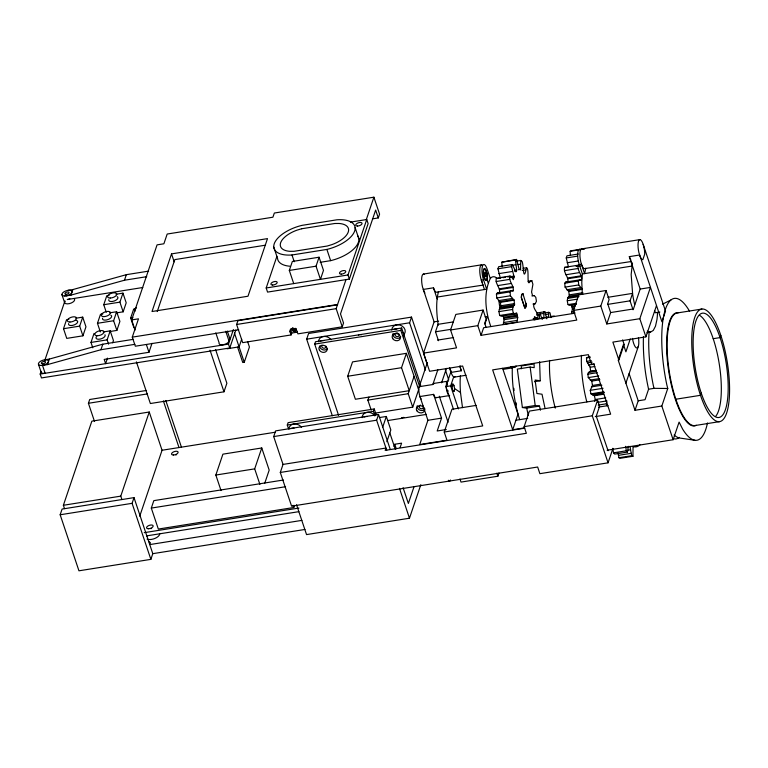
<?xml version="1.0" encoding="UTF-8"?>
<svg xmlns="http://www.w3.org/2000/svg" width="768" height="768" viewBox="0 0 768 768"><rect width="100%" height="100%" fill="white"/><g stroke="black" fill="none" stroke-linecap="round" stroke-linejoin="round"><path stroke-width="1.15" d="M541.603 317.981L543.936 317.616L543.677 311.875L544.877 311.76L546.816 318.816M545.232 312.874L548.726 312.317L548.525 316.848L546.202 317.213M499.565 292.598C500.515 287.357 494.659 283.603 496.33 278.218L509.962 276.048L511.786 277.085L513.331 279.658L514.109 277.018L511.574 266.64L512.294 264.528L498.662 266.698L497.942 268.81L500.352 278.266M503.069 315.341L504.096 319.69L503.29 324.317L516.922 322.147L517.728 317.52L516.701 313.171L514.982 314.074L513.408 313.315C512.515 310.589 511.939 306.797 514.589 304.848L514.08 300.173L510.413 295.805L510.048 291.888L511.517 290.582L513.014 291.35C514.81 285.744 508.234 281.712 509.962 276.048M567.686 282.653C569.472 277.046 562.906 273.014 564.634 267.35L578.266 265.181L580.09 266.218M566.179 281.885L564.72 283.19L565.085 287.107L568.752 291.475L582.384 289.306L578.717 284.938L578.352 281.021L579.811 279.715L581.318 280.483C583.104 274.877 576.538 270.845 578.266 265.181M617.99 452.995L618.95 457.718L620.141 458.304L632.957 456.259L633.053 446.573A68.765 20.39 81 0 0 639.926 444.816M632.486 262.877L631.162 274.531L632.659 294.346A39.715 11.77 81 0 0 634.637 304.454M628.32 446.314L627.475 452.054L614.659 454.099L613.507 452.822L612.845 448.358M571.373 304.474L572.4 308.822L571.584 313.45L574.992 312.902M502.109 266.87L501.821 262.176L516.566 259.44L519.014 268.838L520.531 269.914L520.8 260.448L516.259 261.168M523.162 268.32L526.57 267.782C523.037 283.286 523.757 265.786 522.125 261.533L520.8 260.448M606.874 405.715L606.374 403.795L606.893 400.906L597.571 402.384M514.982 314.074L501.35 316.243L499.776 315.485C498.883 312.758 498.298 308.966 500.957 307.018L514.589 304.848M576.461 304.291L569.645 305.376L568.08 304.608C567.178 301.891 566.602 298.099 569.251 296.15L582.883 293.981M438.47 291.667C435.61 302.65 436.723 314.179 438.173 325.296M447.974 381.437L446.477 382.349L446.381 388.666A7.229 2.141 81 0 0 448.406 394.723L449.03 395.366A7.229 2.141 81 0 0 449.616 395.539L435.984 397.709M437.28 297.053L486.672 289.19L483.542 279.84A10.157 3.014 81 0 1 482.496 265.997A10.157 3.014 81 0 1 487.152 269.165L490.291 278.515C483.274 293.29 485.472 311.51 490.81 326.506M580.31 249.485A10.157 3.014 81 0 0 577.728 253.459A10.157 3.014 81 0 0 579.245 264.614L582.374 273.965L581.77 282.394L582.346 294.317M585.782 268.224L584.592 273.61L581.462 264.259L579.245 264.614M235.843 330.048L229.776 347.971L41.472 377.933L40.176 374.064L40.934 371.827M44.726 360.624L64.819 301.248M41.107 371.29A5.28 2.477 -18.5 0 0 45.149 373.277L42.509 365.405L47.491 364.608L49.363 359.069L102.816 344.189L133.267 339.341M66.038 295.901L71.011 295.104L72.893 289.555L126.346 274.675L148.598 271.133M75.792 318.23L82.714 317.136L85.958 326.813L82.915 335.818L66.758 338.39L63.514 328.704L66.557 319.699L68.87 319.334M82.915 335.818L79.67 326.131L82.714 317.136M92.784 347.808L90.989 342.432L94.032 333.427M100.339 331.91L97.459 323.299L100.502 314.304L102.816 313.939M106.272 312.24L103.747 304.714L106.8 295.709L109.104 295.344M47.491 364.608L100.944 349.728L102.816 344.189M71.011 295.104L124.474 280.224L126.346 274.675M108.586 344.16L107.136 339.859L110.189 330.854L103.267 331.958M109.939 331.517L116.861 330.413L113.616 320.736L116.659 311.731L109.738 312.835M116.227 312.922L123.149 311.827L119.904 302.141L122.957 293.136L116.026 294.24M94.522 421.488L88.416 403.286L89.702 399.494L146.294 390.49M107.482 358.109L105.61 363.648L104.189 359.414L148.973 352.291L152.006 343.325M112.675 342.787L113.434 340.541L110.189 330.854M116.861 330.413L119.904 321.418L116.659 311.731M123.149 311.827L126.202 302.822L122.957 293.136M60.163 514.771L62.093 509.069L134.006 497.626L152.794 553.67L150.864 559.363L78.95 570.806L60.163 514.771L132.077 503.328L134.006 497.626M64.512 508.646L63.379 505.277L91.853 421.162L149.242 412.022L162.058 450.25L139.738 516.173M133.901 327.706L130.656 318.019L133.699 309.024L136.013 308.65M135.062 330.058L131.664 319.92L157.066 244.867L163.882 243.782L167.184 234.038L272.918 217.21L274.339 213.034L373.891 197.194L379.574 214.138L378.288 217.93L372.432 218.87M238.714 329.77L135.322 346.214L132.278 337.142L138.48 318.835L131.664 319.92M171.523 253.891L152.016 311.51L247.987 296.237L267.494 238.618L171.523 253.891L174.182 261.83M157.238 311.558L174.826 259.603L265.526 245.174M121.901 499.507L120.768 496.138L149.242 412.022M294.499 505.373L293.779 507.504L158.333 529.056L151.306 508.08L153.83 500.64L283.382 480.019M215.798 332.87L219.101 342.73A5.28 2.477 -18.5 0 0 223.142 344.717A5.28 2.477 -18.5 0 0 229.056 341.146L229.882 338.707L227.309 331.037M229.776 347.971L228.47 344.102L233.405 329.539M290.573 329.222A3.61 3.005 18.7 0 0 290.717 330.019L291.734 333.043L291.091 334.944L242.698 342.643L236.611 324.49L238.022 320.314M136.397 361.862L150.365 403.526L223.978 391.805L226.877 383.261L215.549 349.478M241.68 339.226L239.088 346.867L227.059 348.778M350.39 222.115L366.749 219.514L368.131 223.632L349.363 279.082L267.562 292.099L266.189 287.981L276.912 256.291M237.59 347.107L242.755 362.506L244.253 362.266L249.427 347.002L247.574 341.501M221.03 490.55L215.837 475.046L222.912 454.157L261.763 447.974L269.184 470.122L264.72 483.312M293.722 283.603L289.315 270.442L292.349 261.475L319.066 257.222L323.482 270.384L320.448 279.35L316.032 266.189L319.066 257.222M291.091 334.944L290.074 331.92L290.717 330.019M295.594 328.291C298.099 330.758 292.886 332.765 292.08 329.808L292.723 327.907M292.656 330.672L292.954 328.368M293.635 331.21L294.278 329.318L296.323 328.992L295.68 330.893M294.739 331.296L295.382 329.395M259.891 484.368L254.688 468.864L261.763 447.974M612.941 448.387L608.054 462.826L539.885 473.674L537.658 467.021L291.6 506.17L280.301 472.464L283.027 464.419L273.696 436.579L275.626 430.877L378.557 414.499L390.25 449.405M332.323 415.728L306.662 339.178L308.592 333.475L411.523 317.098L427.382 364.416M288.422 428.438L287.29 425.05L288.096 422.659L374.227 408.95L376.118 414.595M338.563 415.296L314.698 344.112L315.514 341.722L401.635 328.013L420.576 384.509M290.074 331.92A3.61 3.005 18.7 0 1 292.474 328.349A3.61 3.005 18.7 0 1 296.89 330.835L297.907 333.859L342.25 326.803L336.163 308.65L345.984 279.629M366.25 219.773L373.891 197.194M349.363 279.082L347.981 274.963L366.749 219.514M342.25 326.803L343.536 323.011L340.493 313.93L375.648 210.067L378.288 217.93M406.387 353.328L401.53 367.69L409.238 390.682L355.392 399.254L347.683 376.253L352.541 361.901L406.387 353.328L418.608 389.76L412.723 407.146L374.678 413.194M371.242 410.208L367.862 400.128L368.89 397.104M374.928 415.862L373.411 411.341L374.227 408.95M419.76 386.899L400.829 330.403L401.635 328.013M386.707 450.288L376.627 420.202L378.557 414.499M425.443 370.08L409.594 322.79L411.523 317.098M382.656 427.325L386.333 416.467L379.411 417.562M386.822 441.754L390.835 429.898L386.333 416.467M412.723 407.146L408.221 393.706L414.096 376.33M436.502 397.402A7.229 2.141 81 0 1 433.584 394.368L419.952 396.538L427.91 420.298L419.702 444.547L446.976 440.208L444.23 432.038L482.707 425.914L462.634 366.019L429.6 371.28L423.514 353.126L434.102 321.84L422.525 287.059A10.157 3.014 81 0 1 424.31 274.31M394.022 446.477L394.781 444.25L401.597 443.165L400.099 447.59M438.499 340.714L435.504 331.795L438.029 324.336L453.331 321.907M427.258 362.899L419.213 386.688L432.845 384.518A7.229 2.141 81 0 1 434.342 383.606M423.514 353.126L456.547 347.866L450.557 329.981L455.827 314.41L483.091 310.07L486.134 319.152L484.723 323.328L486.077 327.36M432.845 384.518L437.827 369.792M441.571 382.819L446.467 368.362M453.59 409.603L445.882 386.621L451.181 370.982M484.253 277.747L484.963 275.645M485.731 273.36A2.17 0.643 81 0 0 484.627 273.504A2.17 0.643 81 0 0 485.683 276.643A2.17 0.643 81 0 0 485.731 273.36L486.451 271.258A6.182 1.834 81 0 0 483.293 271.642A6.182 1.834 81 0 0 486.298 280.608A6.182 1.834 81 0 0 486.451 271.258M414.029 486.71L408.365 503.434L403.075 487.68M453.686 376.925L450.653 385.862L458.381 408.912M433.584 394.368L441.552 418.128L437.194 430.982L446.285 429.533M296.544 504.758L306.547 534.595L409.478 518.218L420.835 484.666M610.646 312.566L633.456 308.938L640.186 289.046L650.41 287.424L639.821 318.701L606.787 323.962L610.646 312.566L607.69 303.754L609.101 299.578L606.058 290.506L578.794 294.845L573.523 310.416L576.768 320.093L481.066 335.328L477.821 325.642L483.091 310.07M444.23 432.038L451.949 409.248L476.15 405.398M481.066 335.328L483.638 327.734L574.618 313.248M484.925 323.933L487.45 316.474L485.098 316.848M568.358 266.477L566.246 257.942L566.957 255.83L578.323 254.016M524.515 427.872L512.717 429.744L517.987 414.173L502.618 368.333M459.984 479.021L461.011 482.093L497.885 476.218L498.989 472.963M280.301 472.464L526.358 433.306L524.131 426.653L529.392 411.091L597.562 400.253L599.587 406.301L596.246 416.16L608.074 450.72M606.787 323.962L600.787 306.077L606.058 290.506M599.894 379.786L591.734 381.082L588.288 377.597L587.866 374.17L588.432 372.518L590.534 371.242L596.352 370.32M603.686 394.224L594.365 395.712L590.966 393.84L590.246 390.336L592.483 385.45L600.643 384.154M594.653 401.232L595.238 399.523L594.365 395.712M633.034 309.754L630.048 300.835L632.573 293.376L607.862 297.312M608.054 462.826L592.291 415.805L597.562 400.253M618.557 358.992L623.453 344.534L624.134 344.429L622.618 339.888M689.549 311.213A71.818 21.293 81 0 0 665.098 310.262A71.818 21.293 81 0 0 666.778 384.624L667.757 388.483L661.824 406.022L635.002 410.285L618.182 360.106L618.864 360L624.134 344.429M630.259 338.938L625.901 351.83L623.453 344.534M625.901 383.136L638.294 346.522A10.157 3.014 81 0 0 638.438 337.651M618.864 360L612.874 342.115L645.907 336.854L656.496 305.578M635.002 410.285L638.218 400.79L629.117 373.642M643.421 336.749C642.922 354.365 644.726 372.019 648.586 389.213L645.034 399.706L638.218 400.79M607.123 450.23L673.123 439.728L679.094 422.093L682.666 429.178A71.818 21.293 81 0 0 707.472 422.966M701.29 393.091L700.541 395.299L675.869 399.226M701.894 309.043L677.222 312.97A56.986 16.896 81 0 0 669.226 371.347A56.986 16.896 81 0 0 694.79 425.578L719.462 421.651A56.986 16.896 81 0 1 691.757 338.995A56.986 16.896 81 0 1 720.816 335.395L720.067 337.603A52.79 15.648 81 0 1 718.819 417.504A52.79 15.648 81 0 1 693.149 340.934A52.79 15.648 81 0 1 720.067 337.603L713.184 338.698M292.253 328.426L292.08 329.808M638.294 346.522L637.008 348.048L636.182 347.808A10.157 3.014 81 0 1 632.458 338.39M500.957 307.018L500.448 302.342L496.781 297.974L496.416 294.058L497.885 292.752M516.566 259.44L515.453 260.006L516.701 270.048L515.923 271.843L512.294 264.528M533.357 319.008L537.763 318.038C539.27 312.394 532.349 309.504 533.875 303.936L535.248 303.715L536.429 301.277L535.795 297.302L534.163 295.555L532.55 295.642L531.571 292.013L532.906 284.275L531.85 280.723L528.134 281.338M536.918 315.341L539.251 314.966L540.182 313.978L542.266 319.507M646.944 332.698L650.467 332.141L653.29 330.422L655.498 326.16L656.947 319.622A39.715 11.77 81 0 0 657.504 312.538M590.534 371.242L590.189 367.238L586.666 361.411L586.483 357.869L590.026 356.87M570.336 254.832L570.125 251.309L571.238 250.742L584.87 248.573L583.757 249.139M662.544 304.157L670.915 300M531.85 280.723L530.41 280.973C526.166 288.893 529.661 268.56 526.57 267.782M124.474 280.224L146.726 276.682M67.91 290.352L72.893 289.555M291.974 254.986L326.88 249.427A28.522 13.382 -18.5 0 0 354.662 230.995A28.522 13.382 -18.5 0 0 336.902 219.802L302.006 225.36A28.522 13.382 -18.5 0 0 274.224 243.792A28.522 13.382 -18.5 0 0 291.974 254.986L294.24 261.715M142.771 287.51L67.258 299.53A5.28 2.477 -18.5 0 0 69.869 298.762M320.17 262.32L330.643 260.659A28.522 13.382 -18.5 0 0 357.782 235.872M289.315 270.442L316.032 266.189M103.747 304.714L119.904 302.141M266.189 287.981L347.981 274.963M63.514 328.704L79.67 326.131M97.459 323.299L113.616 320.736M130.656 318.019L132.96 317.654M423.446 274.07L481.565 264.826M581.702 248.89L639.821 239.635M501.821 262.176L515.453 260.006M570.125 251.309L580.349 249.686M511.2 265.43L515.741 264.701M518.131 264.566L520.406 264.202M497.942 268.81L511.574 266.64M566.246 257.942L577.603 256.138M514.426 270.403L516.701 270.048M518.371 269.741L520.637 269.376M498.854 273.629L512.496 271.459M514.426 271.229L516.701 270.874M567.158 262.762L578.515 260.957M522.154 270.509L525.562 269.971M483.446 285.053L436.013 292.253A10.157 3.014 81 0 1 433.469 287.808L423.245 289.43A10.157 3.014 81 0 0 424.906 292.973M483.542 279.84L481.325 280.195L484.464 289.546M640.186 289.046L629.318 256.646L639.542 255.014A10.157 3.014 81 0 0 642.086 259.469L642.835 259.69L644.717 254.131L644.64 251.914A10.157 3.014 81 0 0 643.152 244.339L642.394 242.314A10.157 3.014 81 0 0 638.534 241.171A10.157 3.014 81 0 0 638.909 252.624L661.92 321.782L665.539 311.107L643.152 244.339M90.989 342.432L107.136 339.859M498.576 278.39L500.851 278.026M503.117 277.661L505.392 277.306M507.667 276.941L511.075 276.394M568.013 267.341L564.634 267.35M575.962 266.074L579.37 265.526M509.443 276.826L513.984 276.096M576.605 266.131L580.013 265.594M132.278 337.142L337.574 304.474M237.898 320.698L337.45 304.848M510.701 277.555L514.109 277.018M496.138 281.53L509.77 279.36M564.442 270.653L578.074 268.483M631.44 261.494L584.006 268.704A10.157 3.014 81 0 1 579.974 256.685A10.157 3.014 81 0 1 582.528 249.139M236.611 324.49L336.163 308.65M497.53 285.629L511.162 283.459M565.834 274.762L579.466 272.592M100.944 349.728L134.909 344.323M582.374 273.965L631.776 266.102M44.39 359.856L49.363 359.069M499.334 288.826L512.966 286.656M567.629 277.958L581.261 275.789M499.536 289.594L513.178 287.424M567.84 278.726L581.472 276.557M497.261 292.954L513.206 290.429M565.565 282.086L581.501 279.562M496.416 294.058L510.048 291.888M564.72 283.19L578.352 281.021M496.781 297.974L510.413 295.805M565.085 287.107L578.717 284.938M291.734 333.043L297.418 332.141M498.403 300.653L512.035 298.483M566.707 289.786L580.339 287.616M40.176 374.064L228.47 344.102M531.898 295.92L534.163 295.555M500.16 301.718L513.792 299.549M568.454 290.842L582.086 288.672M500.448 302.342L514.08 300.173M500.947 305.741L514.579 303.571M569.251 296.15L569.251 294.874L582.883 292.704M499.766 308.198L513.398 306.029M568.061 297.322L578.285 295.699M306.662 339.178L409.594 322.79M499.354 309.254L512.986 307.085M567.658 298.387L579.014 296.582M532.982 304.08L535.248 303.715M434.102 321.84L438.653 321.12M498.912 311.635L512.544 309.466M567.216 300.768L577.44 299.136M314.698 344.112L400.829 330.403M499.776 315.485L513.408 313.315M568.08 304.608L576.029 303.35M512.16 313.891L516.701 313.171M503.645 317.29L517.277 315.12M571.949 306.413L575.357 305.875M503.904 318.288L517.536 316.118M536.688 312.989L544.877 311.76M572.198 307.421L574.474 307.056M504.096 319.69L517.728 317.52M536.669 314.544L543.658 313.43M572.4 308.822L574.675 308.458M435.504 331.795L450.806 329.357M607.69 304.397L630.048 300.835M545.098 314.611L548.592 314.054M450.557 329.981L477.821 325.642M573.523 310.416L600.787 306.077M503.424 322.589L517.056 320.419M571.718 311.722L573.994 311.357M533.213 318.758L537.763 318.038M533.875 319.354L539.702 318.432L539.251 314.966M550.694 316.56L554.189 316.003M536.4 319.507L534.067 319.872L534.528 316.579L536.765 318.47M437.597 340.099L453.562 337.555M659.856 312.019L655.315 312.739L654.557 310.474M88.416 403.286L147.36 393.907M347.683 376.253L401.53 367.69M460.09 365.818A10.157 3.014 81 0 0 461.28 370.781L451.056 372.413L449.558 367.939M454.426 377.107L466.042 375.254M503.213 369.341L512.506 367.862M586.483 357.869L589.978 357.312M521.347 368.755L521.242 365.962L534.048 363.917L534.192 367.651L530.15 367.066L517.334 369.101L522.374 407.53L526.714 408.163L528.25 415.373M433.757 383.434L447.389 381.264M586.666 361.411L591.331 360.672M587.472 362.861L592.128 362.122M445.882 386.621L450.653 385.862L452.035 386.803M452.045 385.939L453.955 385.632A3.83 1.133 81 0 1 453.869 391.43A3.83 1.133 81 0 1 452.006 385.872A3.83 1.133 81 0 1 453.955 385.632M367.862 400.128L408.221 393.706M588.653 364.992L594.47 364.061M590.189 367.238L594.845 366.499M452.438 391.152L454.349 390.854M590.15 371.472L595.978 370.541M588.432 372.518L596.582 371.222M534.422 381.706L540.25 380.774L539.606 361.718M587.866 374.17L597.187 372.682M287.29 425.05L373.411 411.341M588.288 377.597L598.781 375.936M590.17 380.083L599.491 378.595M162.058 450.25L275.424 432.202M273.696 436.579L376.627 420.202M591.408 386.89L601.891 385.219M401.549 417.754L403.91 417.379M387.562 420.586L426.49 414.394M590.246 390.336L603.062 388.291M590.966 393.84L603.782 391.795M427.91 420.298L441.552 418.128M591.552 394.474L604.368 392.438M592.973 395.29L603.456 393.629M522.374 407.53L535.19 405.494L539.53 406.118L540.403 410.237M526.426 408.115L539.53 406.118M648.586 389.213L654.038 388.339L667.757 388.483M595.238 399.523L605.722 397.853M598.224 405.091L606.374 403.795M515.933 420.25L527.731 418.378M598.512 407.107L607.949 405.61M215.837 475.046L254.688 468.864M283.027 464.419L385.958 448.042L385.162 450.384L524.736 428.179M524.131 426.653L592.291 415.805M595.296 416.602L610.637 414.163L593.818 363.984L591.6 364.339L588.355 354.653L492.653 369.888L512.717 429.744M63.379 505.277L120.768 496.138M151.306 508.08L285.571 486.72M628.243 450.163L630.566 449.789L631.766 455.683L632.957 456.259M613.507 452.822L626.323 450.787L627.475 452.054M618.47 455.338L631.286 453.302M144.211 532.666L298.925 508.051M618.95 457.718L631.766 455.683M146.458 535.91L298.877 511.661M301.891 520.378L149.75 544.589L150.394 542.688L148.733 541.565M152.794 553.67L304.934 529.459M587.693 357.245L589.747 357.648M540.25 380.774L535.114 380.035L536.899 393.485L542.016 394.234L545.078 408.499M694.906 440.266L679.757 438.038A67.21 19.93 81 0 1 674.131 435.005M522.95 294.086L522.682 294.01A7.008 2.083 81 0 0 521.434 297.686L524.842 307.853A7.008 2.083 81 0 0 526.09 304.176L526.061 303.37M647.232 331.171L650.467 332.141M496.33 278.218L497.443 278.563M548.726 312.317L550.003 312.787L551.059 317.606M294.278 329.318L293.299 328.771M454.522 388.493L460.502 392.563L462.509 407.635M639.821 318.701L645.907 336.854M661.824 406.022L673.123 439.728M487.085 279.677L488.102 282.73M496.858 473.155L497.885 476.218M433.469 287.808L437.213 298.982M459.782 366.307L461.28 370.781M445.315 369.744L448.733 379.949M446.477 382.349L447.427 385.2M439.325 396.221L448.061 422.285M355.104 227.606L358.858 238.829M394.781 444.25L396.307 448.781M389.818 432.922L395.318 449.347M326.88 249.427L330.643 260.659M399.475 488.381L409.478 518.218M273.782 247.181L277.546 258.403A28.522 13.382 -18.5 0 0 289.958 266.227M293.04 505.296L293.779 507.504M234.422 332.947L244.253 362.266M225.744 331.286L229.056 341.146M210.019 350.15L223.978 391.805M165.782 400.493L181.325 446.851M146.381 344.563L148.973 352.291M163.382 400.944L179.011 447.581M132.077 503.328L150.864 559.363M61.93 294.605L64.56 302.477M38.4 364.118L41.04 371.981M654.038 388.339L653.434 385.958A67.21 19.93 81 0 1 649.104 332.314M591.734 381.082L592.483 385.45M630.01 446.352L630.566 449.789M625.661 446.323L626.323 450.787M568.752 291.475L569.251 294.874M530.15 367.066L535.19 405.494M74.39 298.915A5.28 2.477 -18.5 0 1 69.331 303.638A5.28 2.477 -18.5 0 1 65.05 301.037M117.158 296.63A4.81 2.256 -18.5 0 1 114.298 300.979A4.81 2.256 -18.5 0 1 108.816 299.645M135.264 311.021A4.81 2.256 -18.5 0 1 136.474 307.45M104.938 334.752A4.81 2.256 -18.5 0 1 100.33 339.053A4.81 2.256 -18.5 0 1 96.432 336.682M110.87 315.226A4.81 2.256 -18.5 0 1 108 319.574A4.81 2.256 -18.5 0 1 102.528 318.24M76.118 320.371A4.81 2.256 -18.5 0 1 74.64 324.749A4.81 2.256 -18.5 0 1 68.582 323.645M327.533 348.47A4.224 3.514 18.7 0 1 322.906 349.795A4.224 3.514 18.7 0 1 319.709 346.109M424.963 408.979A4.224 3.514 18.7 0 1 419.818 410.122A4.224 3.514 18.7 0 1 417.254 405.706M400.771 336.816A4.224 3.514 18.7 0 1 395.626 337.949A4.224 3.514 18.7 0 1 393.062 333.533M450.49 480.01A7.229 2.141 81 0 1 448.358 480.278M460.502 392.563A46.291 13.728 81 0 1 460.397 375.725M679.325 437.414A67.21 19.93 81 0 1 674.304 438.902M696.298 425.29A57.254 16.973 81 0 1 668.89 372.365A57.254 16.973 81 0 1 678.173 312.787M482.122 282.211A10.157 3.014 81 0 1 479.76 270.163A10.157 3.014 81 0 1 482.39 265.066M455.146 376.666A10.157 3.014 81 0 1 450.019 368.314M513.226 367.421A10.157 3.014 81 0 1 510.806 366.701M630.989 260.179A10.157 3.014 81 0 1 629.318 256.646M421.142 399.053A7.229 2.141 81 0 1 418.848 390.25A7.229 2.141 81 0 1 420.71 385.776M448.128 391.181A3.83 1.133 81 0 1 447.821 390.413M516.47 404.861A42.931 12.73 81 0 1 516.01 402.691M514.061 390.518A42.931 12.73 81 0 1 513.821 388.301M500.045 308.006A13.085 3.878 81 0 1 499.008 301.315M516.01 365.981A10.157 3.014 81 0 1 513.024 366.346M490.31 278.467A39.715 11.77 81 0 1 496.368 277.718M720.816 335.395A56.986 16.896 81 0 1 719.462 421.651M699.955 315.562A52.79 15.648 81 0 1 719.338 364.522A52.79 15.648 81 0 1 715.68 416.323M586.819 401.914A52.522 15.571 81 0 1 581.462 355.344M555.264 408.144A52.522 15.571 81 0 1 549.59 360.413M519.677 419.635A52.522 15.571 81 0 1 512.323 367.498M150.749 528.662A3.446 1.622 -18.5 0 1 151.613 528.47M175.718 454.925A3.446 1.622 -18.5 0 1 176.573 454.723M422.765 405.744A2.17 1.805 18.7 0 1 422.573 408.528A2.17 1.805 18.7 0 1 419.395 407.568A2.17 1.805 18.7 0 1 420.691 405.11M358.416 335.318A2.17 1.805 18.7 0 1 361.315 334.858M288.941 429.274A6.826 5.683 18.7 0 1 293.741 424.042A6.826 5.683 18.7 0 1 301.382 427.296M290.726 428.688A6.826 5.683 18.7 0 1 294.058 428.15M362.179 417.619A6.826 5.683 18.7 0 1 366.979 412.387A6.826 5.683 18.7 0 1 374.621 415.642M318.566 341.741A6.826 5.683 18.7 0 1 323.366 336.518A6.826 5.683 18.7 0 1 331.008 339.763M320.352 341.155A6.826 5.683 18.7 0 1 323.683 340.627M399.158 334.435A2.17 1.805 18.7 0 1 397.354 336.605A2.17 1.805 18.7 0 1 394.982 334.445A2.17 1.805 18.7 0 1 397.603 333.024M398.582 333.571A2.17 1.805 18.7 0 1 398.928 333.974M391.805 330.086A6.826 5.683 18.7 0 1 400.09 325.114A6.826 5.683 18.7 0 1 404.438 333.898M393.59 329.501A6.826 5.683 18.7 0 1 396.931 328.963M402.835 332.285A6.826 5.683 18.7 0 1 403.651 336.73M159.706 533.578A7.229 3.389 -18.5 0 1 155.078 538.358A7.229 3.389 -18.5 0 1 147.062 539.059M363.965 417.034A6.826 5.683 18.7 0 1 367.296 416.496M325.91 346.09A2.17 1.805 18.7 0 1 323.645 348.211A2.17 1.805 18.7 0 1 321.994 345.36M522.941 293.779L526.195 304.416A7.402 2.189 81 0 1 524.88 308.304L521.29 297.571A7.402 2.189 81 0 1 522.605 293.683L522.941 293.779M301.68 228.758L296.899 230.189A21.734 10.195 -18.5 0 0 280.627 242.774A21.734 10.195 -18.5 0 0 289.747 251.318L294.048 251.299L327.206 246.029L331.978 244.598A21.734 10.195 -18.5 0 0 348.259 232.013A21.734 10.195 -18.5 0 0 339.139 223.469L334.838 223.488L301.68 228.758M64.781 296.006A5.28 2.477 -18.5 0 0 72.029 291.638A5.28 2.477 -18.5 0 0 64.118 291.725A5.28 2.477 -18.5 0 0 64.781 296.006M41.251 365.51A5.28 2.477 -18.5 0 0 48.499 361.152A5.28 2.477 -18.5 0 0 40.598 361.229A5.28 2.477 -18.5 0 0 41.251 365.51M66.077 294.307A2.17 1.018 -18.5 0 0 69.053 292.512A2.17 1.018 -18.5 0 0 65.798 292.55A2.17 1.018 -18.5 0 0 66.077 294.307M42.547 363.821A2.17 1.018 -18.5 0 0 45.523 362.026A2.17 1.018 -18.5 0 0 42.278 362.054A2.17 1.018 -18.5 0 0 42.547 363.821M110.179 298.042A4.81 2.256 -18.5 0 0 116.774 294.067A4.81 2.256 -18.5 0 0 109.574 294.134A4.81 2.256 -18.5 0 0 110.179 298.042M69.936 322.032A4.81 2.256 -18.5 0 0 76.541 318.058A4.81 2.256 -18.5 0 0 69.341 318.134A4.81 2.256 -18.5 0 0 69.936 322.032M103.882 316.637A4.81 2.256 -18.5 0 0 110.486 312.653A4.81 2.256 -18.5 0 0 103.286 312.73A4.81 2.256 -18.5 0 0 103.882 316.637M97.411 335.76A4.81 2.256 -18.5 0 0 104.006 331.776A4.81 2.256 -18.5 0 0 96.806 331.853A4.81 2.256 -18.5 0 0 97.411 335.76M357.523 226.051A3.293 1.546 -18.5 0 0 362.045 223.325A3.293 1.546 -18.5 0 0 357.11 223.373A3.293 1.546 -18.5 0 0 357.523 226.051M272.678 285.043A3.293 1.546 -18.5 0 0 277.19 282.326A3.293 1.546 -18.5 0 0 272.266 282.374A3.293 1.546 -18.5 0 0 272.678 285.043M341.251 274.128A3.293 1.546 -18.5 0 0 345.763 271.411A3.293 1.546 -18.5 0 0 340.838 271.459A3.293 1.546 -18.5 0 0 341.251 274.128M392.755 338.678A4.224 3.514 18.7 0 0 399.965 339.206A4.224 3.514 18.7 0 0 396.192 333.571A4.224 3.514 18.7 0 0 392.755 338.678M416.947 410.851A4.224 3.514 18.7 0 0 424.147 411.379A4.224 3.514 18.7 0 0 420.374 405.734A4.224 3.514 18.7 0 0 416.947 410.851M319.517 350.333A4.224 3.514 18.7 0 0 326.717 350.861A4.224 3.514 18.7 0 0 322.944 345.226A4.224 3.514 18.7 0 0 319.517 350.333M483.533 271.978A5.453 1.622 81 0 0 486.192 279.898A5.453 1.622 81 0 0 486.317 271.632A5.453 1.622 81 0 0 483.533 271.978M148.426 528.749A3.446 1.622 -18.5 0 0 153.158 525.898A3.446 1.622 -18.5 0 0 147.994 525.946A3.446 1.622 -18.5 0 0 148.426 528.749M173.386 455.002A3.446 1.622 -18.5 0 0 178.118 452.15A3.446 1.622 -18.5 0 0 172.954 452.208A3.446 1.622 -18.5 0 0 173.386 455.002"/></g></svg>
